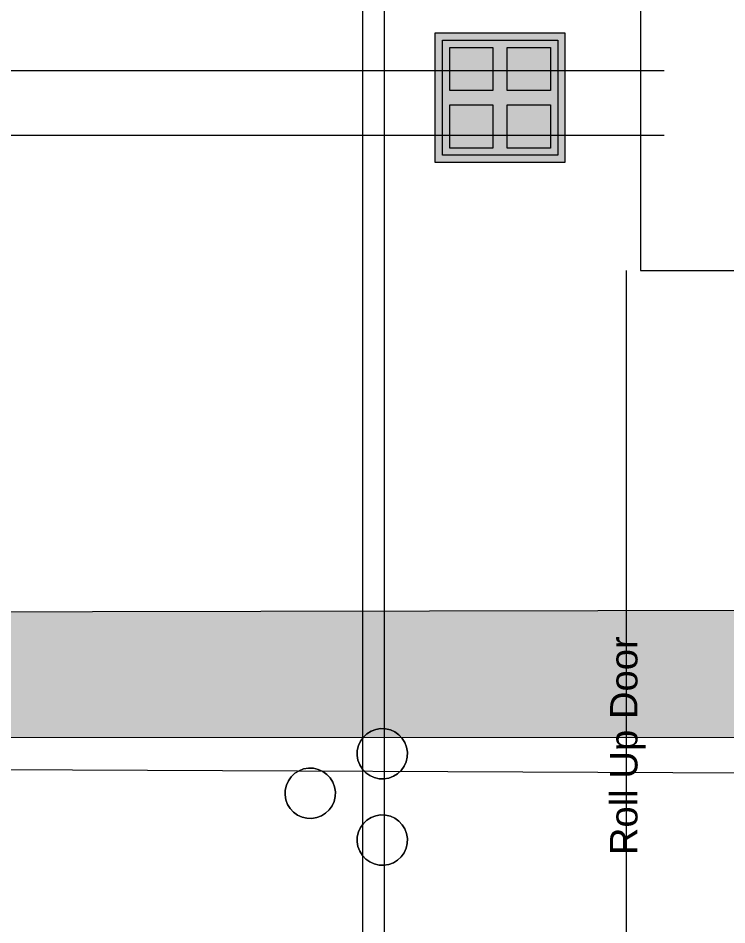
# Model space of a CAD drawing. Header units: inches. Extents: x -10671 to 1761, y -674 to 7170.
# Drawn here: x -7767.2 to -7570.3, y 6268.4 to 6520.4 of the extents above; entities that cross this region are included whole.
import ezdxf

# ---------------------------------------------------------------- set-up
doc = ezdxf.new("R2010")
doc.units = ezdxf.units.IN
doc.header["$LTSCALE"] = 19.2
doc.header["$MEASUREMENT"] = 0
for name, color, linetype, lineweight, true_color in [('DWG-bldg-utility box', 3, 'Continuous', 18, 0x00ff00), ('Venue-Ceiling-HVAC', 7, 'Continuous', 5, 0xbbbbbb), ('Venue-Rigging Steel-High', 7, 'Continuous', 5, 0x800000), ('Venue-Rigging Steel-Low', 7, 'Continuous', 5, 0x0000dd)]:
    doc.layers.add(name, color=color, linetype=linetype, lineweight=lineweight, true_color=true_color)
for name, color, linetype, lineweight in [('Venue-Ceiling-Lights', 7, 'Continuous', 5), ('Venue-Ceiling-Lights Circuits', 7, 'Continuous', 5), ('Venue-Floor Pockets', 7, 'Continuous', 5), ('Venue-Walls and Doors', 7, 'Continuous', 5)]:
    doc.layers.add(name, color=color, linetype=linetype, lineweight=lineweight)
doc.styles.add('Arial', font='Arial')

# ---------------------------------------------------------------- blocks, each defined once
blk = doc.blocks.new('FLOORBOX')
at = {"layer": 'Venue-Floor Pockets', "linetype": 'Continuous', "lineweight": 0, "true_color": 0xaaaaaa}
blk.add_hatch(color=253, dxfattribs=at).paths.add_polyline_path([(-18, 18), (18, 18), (18, -18), (-18, -18)])
at = {"layer": 'Venue-Floor Pockets', "linetype": 'Continuous', "lineweight": 0, "true_color": 0xbbbbbb}
blk.add_hatch(color=9, dxfattribs=at).paths.add_polyline_path([(-16, 16), (16, 16), (16, -16), (-16, -16)])
at = {"layer": 'Venue-Floor Pockets', "linetype": 'Continuous', "lineweight": 0, "true_color": 0xdddddd}
for points in [[(-14, 14), (-2, 14), (-2, 2), (-14, 2)], [(2, 14), (14, 14), (14, 2), (2, 2)], [(-14, -2), (-2, -2), (-2, -14), (-14, -14)], [(2, -2), (14, -2), (14, -14), (2, -14)]]:
    blk.add_hatch(color=254, dxfattribs=at).paths.add_polyline_path(points)
at = {"layer": 'Venue-Floor Pockets', "color": 7, "linetype": 'Continuous', "lineweight": 5, "flags": 128}
for points in [[(-18, 18), (18, 18), (18, -18), (-18, -18)], [(-16, 16), (16, 16), (16, -16), (-16, -16)], [(-14, 14), (-2, 14), (-2, 2), (-14, 2)], [(2, 14), (14, 14), (14, 2), (2, 2)], [(-14, -2), (-2, -2), (-2, -14), (-14, -14)], [(2, -2), (14, -2), (14, -14), (2, -14)]]:
    blk.add_lwpolyline(points, close=True, dxfattribs=at)
blk = doc.blocks.new('Group-1311-1')
at = {"layer": 'Venue-Ceiling-Lights', "color": 12, "linetype": 'Continuous', "lineweight": 5, "true_color": 0xdd0000}
for points, invisible_edges in [([(-7672.96, 6315.51, 372.05), (-7670.24, 6321.52, 372.05), (-7666.44, 6322.95, 372.05), (-7672.96, 6315.51, 372.05)], 15), ([(-7665.52, 6308.98, 372.05), (-7672.96, 6315.51, 372.05), (-7666.44, 6322.95, 372.05), (-7665.52, 6308.98, 372.05)], 15), ([(-7666.44, 6322.95, 360.05), (-7670.24, 6321.52, 360.05), (-7672.96, 6315.51, 360.05), (-7666.44, 6322.95, 360.05)], 15), ([(-7658.99, 6316.42, 360.05), (-7666.44, 6322.95, 360.05), (-7672.96, 6315.51, 360.05), (-7658.99, 6316.42, 360.05)], 15), ([(-7670.24, 6321.52, 372.05), (-7669.08, 6322.24, 372.05), (-7666.44, 6322.95, 372.05), (-7670.24, 6321.52, 372.05)], 14), ([(-7666.44, 6322.95, 360.05), (-7669.08, 6322.24, 360.05), (-7670.24, 6321.52, 360.05), (-7666.44, 6322.95, 360.05)], 13), ([(-7669.08, 6322.24, 372.05), (-7667.79, 6322.73, 372.05), (-7666.44, 6322.95, 372.05), (-7669.08, 6322.24, 372.05)], 12), ([(-7666.44, 6322.95, 360.05), (-7667.79, 6322.73, 360.05), (-7669.08, 6322.24, 360.05), (-7666.44, 6322.95, 360.05)], 12), ([(-7666.44, 6322.95, 372.05), (-7665.07, 6322.91, 372.05), (-7662.48, 6322.03, 372.05), (-7666.44, 6322.95, 372.05)], 14), ([(-7666.44, 6322.95, 372.05), (-7662.48, 6322.03, 372.05), (-7660.43, 6320.23, 372.05), (-7666.44, 6322.95, 372.05)], 15), ([(-7666.44, 6322.95, 372.05), (-7660.43, 6320.23, 372.05), (-7658.99, 6316.42, 372.05), (-7666.44, 6322.95, 372.05)], 15), ([(-7666.44, 6322.95, 372.05), (-7658.99, 6316.42, 372.05), (-7665.52, 6308.98, 372.05), (-7666.44, 6322.95, 372.05)], 15), ([(-7662.48, 6322.03, 360.05), (-7665.07, 6322.91, 360.05), (-7666.44, 6322.95, 360.05), (-7662.48, 6322.03, 360.05)], 13), ([(-7660.43, 6320.23, 360.05), (-7662.48, 6322.03, 360.05), (-7666.44, 6322.95, 360.05), (-7660.43, 6320.23, 360.05)], 15), ([(-7658.99, 6316.42, 360.05), (-7660.43, 6320.23, 360.05), (-7666.44, 6322.95, 360.05), (-7658.99, 6316.42, 360.05)], 15), ([(-7665.07, 6322.91, 372.05), (-7663.73, 6322.6, 372.05), (-7662.48, 6322.03, 372.05), (-7665.07, 6322.91, 372.05)], 12), ([(-7662.48, 6322.03, 360.05), (-7663.73, 6322.6, 360.05), (-7665.07, 6322.91, 360.05), (-7662.48, 6322.03, 360.05)], 12), ([(-7672.96, 6315.51, 372.05), (-7672.04, 6319.47, 372.05), (-7670.24, 6321.52, 372.05), (-7672.96, 6315.51, 372.05)], 15), ([(-7670.24, 6321.52, 360.05), (-7672.04, 6319.47, 360.05), (-7672.96, 6315.51, 360.05), (-7670.24, 6321.52, 360.05)], 15), ([(-7672.04, 6319.47, 372.05), (-7671.24, 6320.58, 372.05), (-7670.24, 6321.52, 372.05), (-7672.04, 6319.47, 372.05)], 12), ([(-7670.24, 6321.52, 360.05), (-7671.24, 6320.58, 360.05), (-7672.04, 6319.47, 360.05), (-7670.24, 6321.52, 360.05)], 12), ([(-7662.48, 6322.03, 372.05), (-7661.36, 6321.23, 372.05), (-7660.43, 6320.23, 372.05), (-7662.48, 6322.03, 372.05)], 12), ([(-7660.43, 6320.23, 360.05), (-7661.36, 6321.23, 360.05), (-7662.48, 6322.03, 360.05), (-7660.43, 6320.23, 360.05)], 12), ([(-7672.96, 6315.51, 372.05), (-7672.92, 6316.88, 372.05), (-7672.04, 6319.47, 372.05), (-7672.96, 6315.51, 372.05)], 14), ([(-7672.04, 6319.47, 360.05), (-7672.92, 6316.88, 360.05), (-7672.96, 6315.51, 360.05), (-7672.04, 6319.47, 360.05)], 13), ([(-7672.92, 6316.88, 372.05), (-7672.61, 6318.22, 372.05), (-7672.04, 6319.47, 372.05), (-7672.92, 6316.88, 372.05)], 12), ([(-7672.04, 6319.47, 360.05), (-7672.61, 6318.22, 360.05), (-7672.92, 6316.88, 360.05), (-7672.04, 6319.47, 360.05)], 12), ([(-7660.43, 6320.23, 372.05), (-7659.7, 6319.06, 372.05), (-7658.99, 6316.42, 372.05), (-7660.43, 6320.23, 372.05)], 14), ([(-7658.99, 6316.42, 360.05), (-7659.7, 6319.06, 360.05), (-7660.43, 6320.23, 360.05), (-7658.99, 6316.42, 360.05)], 13), ([(-7659.7, 6319.06, 372.05), (-7659.22, 6317.78, 372.05), (-7658.99, 6316.42, 372.05), (-7659.7, 6319.06, 372.05)], 12), ([(-7658.99, 6316.42, 360.05), (-7659.22, 6317.78, 360.05), (-7659.7, 6319.06, 360.05), (-7658.99, 6316.42, 360.05)], 12), ([(-7672.96, 6315.51, 360.05), (-7665.52, 6308.98, 360.05), (-7658.99, 6316.42, 360.05), (-7672.96, 6315.51, 360.05)], 15), ([(-7672.26, 6312.87, 372.05), (-7672.74, 6314.15, 372.05), (-7672.96, 6315.51, 372.05), (-7672.26, 6312.87, 372.05)], 12), ([(-7671.53, 6311.71, 372.05), (-7672.26, 6312.87, 372.05), (-7672.96, 6315.51, 372.05), (-7671.53, 6311.71, 372.05)], 14), ([(-7665.52, 6308.98, 372.05), (-7671.53, 6311.71, 372.05), (-7672.96, 6315.51, 372.05), (-7665.52, 6308.98, 372.05)], 15), ([(-7672.96, 6315.51, 360.05), (-7672.74, 6314.15, 360.05), (-7672.26, 6312.87, 360.05), (-7672.96, 6315.51, 360.05)], 12), ([(-7672.96, 6315.51, 360.05), (-7672.26, 6312.87, 360.05), (-7671.53, 6311.71, 360.05), (-7672.96, 6315.51, 360.05)], 13), ([(-7672.96, 6315.51, 360.05), (-7671.53, 6311.71, 360.05), (-7665.52, 6308.98, 360.05), (-7672.96, 6315.51, 360.05)], 15), ([(-7658.99, 6316.42, 372.05), (-7661.72, 6310.41, 372.05), (-7665.52, 6308.98, 372.05), (-7658.99, 6316.42, 372.05)], 15), ([(-7665.52, 6308.98, 360.05), (-7661.72, 6310.41, 360.05), (-7658.99, 6316.42, 360.05), (-7665.52, 6308.98, 360.05)], 15), ([(-7658.99, 6316.42, 372.05), (-7659.92, 6312.47, 372.05), (-7661.72, 6310.41, 372.05), (-7658.99, 6316.42, 372.05)], 15), ([(-7661.72, 6310.41, 360.05), (-7659.92, 6312.47, 360.05), (-7658.99, 6316.42, 360.05), (-7661.72, 6310.41, 360.05)], 15), ([(-7658.99, 6316.42, 372.05), (-7659.04, 6315.05, 372.05), (-7659.92, 6312.47, 372.05), (-7658.99, 6316.42, 372.05)], 14), ([(-7659.92, 6312.47, 360.05), (-7659.04, 6315.05, 360.05), (-7658.99, 6316.42, 360.05), (-7659.92, 6312.47, 360.05)], 13), ([(-7659.04, 6315.05, 372.05), (-7659.35, 6313.72, 372.05), (-7659.92, 6312.47, 372.05), (-7659.04, 6315.05, 372.05)], 12), ([(-7659.92, 6312.47, 360.05), (-7659.35, 6313.72, 360.05), (-7659.04, 6315.05, 360.05), (-7659.92, 6312.47, 360.05)], 12), ([(-7693, 6304.51, 372.05), (-7690.28, 6310.52, 372.05), (-7686.47, 6311.95, 372.05), (-7693, 6304.51, 372.05)], 15), ([(-7685.56, 6297.98, 372.05), (-7693, 6304.51, 372.05), (-7686.47, 6311.95, 372.05), (-7685.56, 6297.98, 372.05)], 15), ([(-7686.47, 6311.95, 360.05), (-7690.28, 6310.52, 360.05), (-7693, 6304.51, 360.05), (-7686.47, 6311.95, 360.05)], 15), ([(-7679.03, 6305.42, 360.05), (-7686.47, 6311.95, 360.05), (-7693, 6304.51, 360.05), (-7679.03, 6305.42, 360.05)], 15), ([(-7693, 6304.51, 372.05), (-7692.08, 6308.47, 372.05), (-7690.28, 6310.52, 372.05), (-7693, 6304.51, 372.05)], 15), ([(-7690.28, 6310.52, 360.05), (-7692.08, 6308.47, 360.05), (-7693, 6304.51, 360.05), (-7690.28, 6310.52, 360.05)], 15), ([(-7692.08, 6308.47, 372.05), (-7691.28, 6309.58, 372.05), (-7690.28, 6310.52, 372.05), (-7692.08, 6308.47, 372.05)], 12), ([(-7690.28, 6310.52, 360.05), (-7691.28, 6309.58, 360.05), (-7692.08, 6308.47, 360.05), (-7690.28, 6310.52, 360.05)], 12), ([(-7690.28, 6310.52, 372.05), (-7689.11, 6311.24, 372.05), (-7686.47, 6311.95, 372.05), (-7690.28, 6310.52, 372.05)], 14), ([(-7686.47, 6311.95, 360.05), (-7689.11, 6311.24, 360.05), (-7690.28, 6310.52, 360.05), (-7686.47, 6311.95, 360.05)], 13), ([(-7689.11, 6311.24, 372.05), (-7687.83, 6311.73, 372.05), (-7686.47, 6311.95, 372.05), (-7689.11, 6311.24, 372.05)], 12), ([(-7686.47, 6311.95, 360.05), (-7687.83, 6311.73, 360.05), (-7689.11, 6311.24, 360.05), (-7686.47, 6311.95, 360.05)], 12), ([(-7686.47, 6311.95, 372.05), (-7685.1, 6311.91, 372.05), (-7682.51, 6311.03, 372.05), (-7686.47, 6311.95, 372.05)], 14), ([(-7686.47, 6311.95, 372.05), (-7682.51, 6311.03, 372.05), (-7680.46, 6309.23, 372.05), (-7686.47, 6311.95, 372.05)], 15), ([(-7686.47, 6311.95, 372.05), (-7680.46, 6309.23, 372.05), (-7679.03, 6305.42, 372.05), (-7686.47, 6311.95, 372.05)], 15), ([(-7686.47, 6311.95, 372.05), (-7679.03, 6305.42, 372.05), (-7685.56, 6297.98, 372.05), (-7686.47, 6311.95, 372.05)], 15), ([(-7682.51, 6311.03, 360.05), (-7685.1, 6311.91, 360.05), (-7686.47, 6311.95, 360.05), (-7682.51, 6311.03, 360.05)], 13), ([(-7680.46, 6309.23, 360.05), (-7682.51, 6311.03, 360.05), (-7686.47, 6311.95, 360.05), (-7680.46, 6309.23, 360.05)], 15), ([(-7679.03, 6305.42, 360.05), (-7680.46, 6309.23, 360.05), (-7686.47, 6311.95, 360.05), (-7679.03, 6305.42, 360.05)], 15), ([(-7685.1, 6311.91, 372.05), (-7683.76, 6311.6, 372.05), (-7682.51, 6311.03, 372.05), (-7685.1, 6311.91, 372.05)], 12), ([(-7682.51, 6311.03, 360.05), (-7683.76, 6311.6, 360.05), (-7685.1, 6311.91, 360.05), (-7682.51, 6311.03, 360.05)], 12), ([(-7682.51, 6311.03, 372.05), (-7681.4, 6310.23, 372.05), (-7680.46, 6309.23, 372.05), (-7682.51, 6311.03, 372.05)], 12), ([(-7680.46, 6309.23, 360.05), (-7681.4, 6310.23, 360.05), (-7682.51, 6311.03, 360.05), (-7680.46, 6309.23, 360.05)], 12), ([(-7669.48, 6309.9, 372.05), (-7670.59, 6310.7, 372.05), (-7671.53, 6311.71, 372.05), (-7669.48, 6309.9, 372.05)], 12), ([(-7665.52, 6308.98, 372.05), (-7669.48, 6309.9, 372.05), (-7671.53, 6311.71, 372.05), (-7665.52, 6308.98, 372.05)], 15), ([(-7671.53, 6311.71, 360.05), (-7670.59, 6310.7, 360.05), (-7669.48, 6309.9, 360.05), (-7671.53, 6311.71, 360.05)], 12), ([(-7671.53, 6311.71, 360.05), (-7669.48, 6309.9, 360.05), (-7665.52, 6308.98, 360.05), (-7671.53, 6311.71, 360.05)], 15), ([(-7661.72, 6310.41, 372.05), (-7662.88, 6309.69, 372.05), (-7665.52, 6308.98, 372.05), (-7661.72, 6310.41, 372.05)], 14), ([(-7665.52, 6308.98, 360.05), (-7662.88, 6309.69, 360.05), (-7661.72, 6310.41, 360.05), (-7665.52, 6308.98, 360.05)], 13), ([(-7659.92, 6312.47, 372.05), (-7660.72, 6311.35, 372.05), (-7661.72, 6310.41, 372.05), (-7659.92, 6312.47, 372.05)], 12), ([(-7661.72, 6310.41, 360.05), (-7660.72, 6311.35, 360.05), (-7659.92, 6312.47, 360.05), (-7661.72, 6310.41, 360.05)], 12), ([(-7693, 6304.51, 372.05), (-7692.95, 6305.88, 372.05), (-7692.08, 6308.47, 372.05), (-7693, 6304.51, 372.05)], 14), ([(-7692.08, 6308.47, 360.05), (-7692.95, 6305.88, 360.05), (-7693, 6304.51, 360.05), (-7692.08, 6308.47, 360.05)], 13), ([(-7692.95, 6305.88, 372.05), (-7692.64, 6307.22, 372.05), (-7692.08, 6308.47, 372.05), (-7692.95, 6305.88, 372.05)], 12), ([(-7692.08, 6308.47, 360.05), (-7692.64, 6307.22, 360.05), (-7692.95, 6305.88, 360.05), (-7692.08, 6308.47, 360.05)], 12), ([(-7680.46, 6309.23, 372.05), (-7679.74, 6308.06, 372.05), (-7679.03, 6305.42, 372.05), (-7680.46, 6309.23, 372.05)], 14), ([(-7679.03, 6305.42, 360.05), (-7679.74, 6308.06, 360.05), (-7680.46, 6309.23, 360.05), (-7679.03, 6305.42, 360.05)], 13), ([(-7679.74, 6308.06, 372.05), (-7679.25, 6306.78, 372.05), (-7679.03, 6305.42, 372.05), (-7679.74, 6308.06, 372.05)], 12), ([(-7679.03, 6305.42, 360.05), (-7679.25, 6306.78, 360.05), (-7679.74, 6308.06, 360.05), (-7679.03, 6305.42, 360.05)], 12), ([(-7666.89, 6309.03, 372.05), (-7668.23, 6309.34, 372.05), (-7669.48, 6309.9, 372.05), (-7666.89, 6309.03, 372.05)], 12), ([(-7665.52, 6308.98, 372.05), (-7666.89, 6309.03, 372.05), (-7669.48, 6309.9, 372.05), (-7665.52, 6308.98, 372.05)], 14), ([(-7669.48, 6309.9, 360.05), (-7668.23, 6309.34, 360.05), (-7666.89, 6309.03, 360.05), (-7669.48, 6309.9, 360.05)], 12), ([(-7669.48, 6309.9, 360.05), (-7666.89, 6309.03, 360.05), (-7665.52, 6308.98, 360.05), (-7669.48, 6309.9, 360.05)], 13), ([(-7662.88, 6309.69, 372.05), (-7664.17, 6309.21, 372.05), (-7665.52, 6308.98, 372.05), (-7662.88, 6309.69, 372.05)], 12), ([(-7665.52, 6308.98, 360.05), (-7664.17, 6309.21, 360.05), (-7662.88, 6309.69, 360.05), (-7665.52, 6308.98, 360.05)], 12), ([(-7693, 6304.51, 360.05), (-7685.56, 6297.98, 360.05), (-7679.03, 6305.42, 360.05), (-7693, 6304.51, 360.05)], 15), ([(-7679.03, 6305.42, 372.05), (-7681.75, 6299.41, 372.05), (-7685.56, 6297.98, 372.05), (-7679.03, 6305.42, 372.05)], 15), ([(-7685.56, 6297.98, 360.05), (-7681.75, 6299.41, 360.05), (-7679.03, 6305.42, 360.05), (-7685.56, 6297.98, 360.05)], 15), ([(-7679.03, 6305.42, 372.05), (-7679.95, 6301.47, 372.05), (-7681.75, 6299.41, 372.05), (-7679.03, 6305.42, 372.05)], 15), ([(-7681.75, 6299.41, 360.05), (-7679.95, 6301.47, 360.05), (-7679.03, 6305.42, 360.05), (-7681.75, 6299.41, 360.05)], 15), ([(-7679.03, 6305.42, 372.05), (-7679.07, 6304.05, 372.05), (-7679.95, 6301.47, 372.05), (-7679.03, 6305.42, 372.05)], 14), ([(-7679.95, 6301.47, 360.05), (-7679.07, 6304.05, 360.05), (-7679.03, 6305.42, 360.05), (-7679.95, 6301.47, 360.05)], 13), ([(-7692.29, 6301.87, 372.05), (-7692.78, 6303.15, 372.05), (-7693, 6304.51, 372.05), (-7692.29, 6301.87, 372.05)], 12), ([(-7691.57, 6300.71, 372.05), (-7692.29, 6301.87, 372.05), (-7693, 6304.51, 372.05), (-7691.57, 6300.71, 372.05)], 14), ([(-7685.56, 6297.98, 372.05), (-7691.57, 6300.71, 372.05), (-7693, 6304.51, 372.05), (-7685.56, 6297.98, 372.05)], 15), ([(-7693, 6304.51, 360.05), (-7692.78, 6303.15, 360.05), (-7692.29, 6301.87, 360.05), (-7693, 6304.51, 360.05)], 12), ([(-7693, 6304.51, 360.05), (-7692.29, 6301.87, 360.05), (-7691.57, 6300.71, 360.05), (-7693, 6304.51, 360.05)], 13), ([(-7693, 6304.51, 360.05), (-7691.57, 6300.71, 360.05), (-7685.56, 6297.98, 360.05), (-7693, 6304.51, 360.05)], 15), ([(-7679.07, 6304.05, 372.05), (-7679.39, 6302.72, 372.05), (-7679.95, 6301.47, 372.05), (-7679.07, 6304.05, 372.05)], 12), ([(-7679.95, 6301.47, 360.05), (-7679.39, 6302.72, 360.05), (-7679.07, 6304.05, 360.05), (-7679.95, 6301.47, 360.05)], 12), ([(-7689.51, 6298.9, 372.05), (-7690.63, 6299.7, 372.05), (-7691.57, 6300.71, 372.05), (-7689.51, 6298.9, 372.05)], 12), ([(-7685.56, 6297.98, 372.05), (-7689.51, 6298.9, 372.05), (-7691.57, 6300.71, 372.05), (-7685.56, 6297.98, 372.05)], 15), ([(-7691.57, 6300.71, 360.05), (-7690.63, 6299.7, 360.05), (-7689.51, 6298.9, 360.05), (-7691.57, 6300.71, 360.05)], 12), ([(-7691.57, 6300.71, 360.05), (-7689.51, 6298.9, 360.05), (-7685.56, 6297.98, 360.05), (-7691.57, 6300.71, 360.05)], 15), ([(-7679.95, 6301.47, 372.05), (-7680.75, 6300.35, 372.05), (-7681.75, 6299.41, 372.05), (-7679.95, 6301.47, 372.05)], 12), ([(-7681.75, 6299.41, 360.05), (-7680.75, 6300.35, 360.05), (-7679.95, 6301.47, 360.05), (-7681.75, 6299.41, 360.05)], 12), ([(-7686.93, 6298.03, 372.05), (-7688.26, 6298.34, 372.05), (-7689.51, 6298.9, 372.05), (-7686.93, 6298.03, 372.05)], 12), ([(-7685.56, 6297.98, 372.05), (-7686.93, 6298.03, 372.05), (-7689.51, 6298.9, 372.05), (-7685.56, 6297.98, 372.05)], 14), ([(-7689.51, 6298.9, 360.05), (-7688.26, 6298.34, 360.05), (-7686.93, 6298.03, 360.05), (-7689.51, 6298.9, 360.05)], 12), ([(-7689.51, 6298.9, 360.05), (-7686.93, 6298.03, 360.05), (-7685.56, 6297.98, 360.05), (-7689.51, 6298.9, 360.05)], 13), ([(-7681.75, 6299.41, 372.05), (-7682.92, 6298.69, 372.05), (-7685.56, 6297.98, 372.05), (-7681.75, 6299.41, 372.05)], 14), ([(-7685.56, 6297.98, 360.05), (-7682.92, 6298.69, 360.05), (-7681.75, 6299.41, 360.05), (-7685.56, 6297.98, 360.05)], 13), ([(-7682.92, 6298.69, 372.05), (-7684.2, 6298.21, 372.05), (-7685.56, 6297.98, 372.05), (-7682.92, 6298.69, 372.05)], 12), ([(-7685.56, 6297.98, 360.05), (-7684.2, 6298.21, 360.05), (-7682.92, 6298.69, 360.05), (-7685.56, 6297.98, 360.05)], 12), ([(-7672.96, 6291.51, 372.05), (-7670.24, 6297.52, 372.05), (-7666.44, 6298.95, 372.05), (-7672.96, 6291.51, 372.05)], 15), ([(-7665.52, 6284.98, 372.05), (-7672.96, 6291.51, 372.05), (-7666.44, 6298.95, 372.05), (-7665.52, 6284.98, 372.05)], 15), ([(-7666.44, 6298.95, 360.05), (-7670.24, 6297.52, 360.05), (-7672.96, 6291.51, 360.05), (-7666.44, 6298.95, 360.05)], 15), ([(-7658.99, 6292.42, 360.05), (-7666.44, 6298.95, 360.05), (-7672.96, 6291.51, 360.05), (-7658.99, 6292.42, 360.05)], 15), ([(-7670.24, 6297.52, 372.05), (-7669.08, 6298.24, 372.05), (-7666.44, 6298.95, 372.05), (-7670.24, 6297.52, 372.05)], 14), ([(-7666.44, 6298.95, 360.05), (-7669.08, 6298.24, 360.05), (-7670.24, 6297.52, 360.05), (-7666.44, 6298.95, 360.05)], 13), ([(-7669.08, 6298.24, 372.05), (-7667.79, 6298.73, 372.05), (-7666.44, 6298.95, 372.05), (-7669.08, 6298.24, 372.05)], 12), ([(-7666.44, 6298.95, 360.05), (-7667.79, 6298.73, 360.05), (-7669.08, 6298.24, 360.05), (-7666.44, 6298.95, 360.05)], 12), ([(-7666.44, 6298.95, 372.05), (-7665.07, 6298.91, 372.05), (-7662.48, 6298.03, 372.05), (-7666.44, 6298.95, 372.05)], 14), ([(-7666.44, 6298.95, 372.05), (-7662.48, 6298.03, 372.05), (-7660.43, 6296.23, 372.05), (-7666.44, 6298.95, 372.05)], 15), ([(-7666.44, 6298.95, 372.05), (-7660.43, 6296.23, 372.05), (-7658.99, 6292.42, 372.05), (-7666.44, 6298.95, 372.05)], 15), ([(-7666.44, 6298.95, 372.05), (-7658.99, 6292.42, 372.05), (-7665.52, 6284.98, 372.05), (-7666.44, 6298.95, 372.05)], 15), ([(-7662.48, 6298.03, 360.05), (-7665.07, 6298.91, 360.05), (-7666.44, 6298.95, 360.05), (-7662.48, 6298.03, 360.05)], 13), ([(-7660.43, 6296.23, 360.05), (-7662.48, 6298.03, 360.05), (-7666.44, 6298.95, 360.05), (-7660.43, 6296.23, 360.05)], 15), ([(-7658.99, 6292.42, 360.05), (-7660.43, 6296.23, 360.05), (-7666.44, 6298.95, 360.05), (-7658.99, 6292.42, 360.05)], 15), ([(-7665.07, 6298.91, 372.05), (-7663.73, 6298.6, 372.05), (-7662.48, 6298.03, 372.05), (-7665.07, 6298.91, 372.05)], 12), ([(-7662.48, 6298.03, 360.05), (-7663.73, 6298.6, 360.05), (-7665.07, 6298.91, 360.05), (-7662.48, 6298.03, 360.05)], 12), ([(-7662.48, 6298.03, 372.05), (-7661.36, 6297.23, 372.05), (-7660.43, 6296.23, 372.05), (-7662.48, 6298.03, 372.05)], 12), ([(-7660.43, 6296.23, 360.05), (-7661.36, 6297.23, 360.05), (-7662.48, 6298.03, 360.05), (-7660.43, 6296.23, 360.05)], 12), ([(-7672.96, 6291.51, 372.05), (-7672.04, 6295.47, 372.05), (-7670.24, 6297.52, 372.05), (-7672.96, 6291.51, 372.05)], 15), ([(-7670.24, 6297.52, 360.05), (-7672.04, 6295.47, 360.05), (-7672.96, 6291.51, 360.05), (-7670.24, 6297.52, 360.05)], 15), ([(-7672.96, 6291.51, 372.05), (-7672.92, 6292.88, 372.05), (-7672.04, 6295.47, 372.05), (-7672.96, 6291.51, 372.05)], 14), ([(-7672.04, 6295.47, 360.05), (-7672.92, 6292.88, 360.05), (-7672.96, 6291.51, 360.05), (-7672.04, 6295.47, 360.05)], 13), ([(-7672.92, 6292.88, 372.05), (-7672.61, 6294.22, 372.05), (-7672.04, 6295.47, 372.05), (-7672.92, 6292.88, 372.05)], 12), ([(-7672.04, 6295.47, 360.05), (-7672.61, 6294.22, 360.05), (-7672.92, 6292.88, 360.05), (-7672.04, 6295.47, 360.05)], 12), ([(-7672.04, 6295.47, 372.05), (-7671.24, 6296.58, 372.05), (-7670.24, 6297.52, 372.05), (-7672.04, 6295.47, 372.05)], 12), ([(-7670.24, 6297.52, 360.05), (-7671.24, 6296.58, 360.05), (-7672.04, 6295.47, 360.05), (-7670.24, 6297.52, 360.05)], 12), ([(-7660.43, 6296.23, 372.05), (-7659.7, 6295.06, 372.05), (-7658.99, 6292.42, 372.05), (-7660.43, 6296.23, 372.05)], 14), ([(-7658.99, 6292.42, 360.05), (-7659.7, 6295.06, 360.05), (-7660.43, 6296.23, 360.05), (-7658.99, 6292.42, 360.05)], 13), ([(-7659.7, 6295.06, 372.05), (-7659.22, 6293.78, 372.05), (-7658.99, 6292.42, 372.05), (-7659.7, 6295.06, 372.05)], 12), ([(-7658.99, 6292.42, 360.05), (-7659.22, 6293.78, 360.05), (-7659.7, 6295.06, 360.05), (-7658.99, 6292.42, 360.05)], 12), ([(-7672.96, 6291.51, 360.05), (-7665.52, 6284.98, 360.05), (-7658.99, 6292.42, 360.05), (-7672.96, 6291.51, 360.05)], 15), ([(-7672.26, 6288.87, 372.05), (-7672.74, 6290.15, 372.05), (-7672.96, 6291.51, 372.05), (-7672.26, 6288.87, 372.05)], 12), ([(-7671.53, 6287.71, 372.05), (-7672.26, 6288.87, 372.05), (-7672.96, 6291.51, 372.05), (-7671.53, 6287.71, 372.05)], 14), ([(-7665.52, 6284.98, 372.05), (-7671.53, 6287.71, 372.05), (-7672.96, 6291.51, 372.05), (-7665.52, 6284.98, 372.05)], 15), ([(-7672.96, 6291.51, 360.05), (-7672.74, 6290.15, 360.05), (-7672.26, 6288.87, 360.05), (-7672.96, 6291.51, 360.05)], 12), ([(-7672.96, 6291.51, 360.05), (-7672.26, 6288.87, 360.05), (-7671.53, 6287.71, 360.05), (-7672.96, 6291.51, 360.05)], 13), ([(-7672.96, 6291.51, 360.05), (-7671.53, 6287.71, 360.05), (-7665.52, 6284.98, 360.05), (-7672.96, 6291.51, 360.05)], 15), ([(-7658.99, 6292.42, 372.05), (-7661.72, 6286.41, 372.05), (-7665.52, 6284.98, 372.05), (-7658.99, 6292.42, 372.05)], 15), ([(-7665.52, 6284.98, 360.05), (-7661.72, 6286.41, 360.05), (-7658.99, 6292.42, 360.05), (-7665.52, 6284.98, 360.05)], 15), ([(-7658.99, 6292.42, 372.05), (-7659.92, 6288.47, 372.05), (-7661.72, 6286.41, 372.05), (-7658.99, 6292.42, 372.05)], 15), ([(-7661.72, 6286.41, 360.05), (-7659.92, 6288.47, 360.05), (-7658.99, 6292.42, 360.05), (-7661.72, 6286.41, 360.05)], 15), ([(-7658.99, 6292.42, 372.05), (-7659.04, 6291.05, 372.05), (-7659.92, 6288.47, 372.05), (-7658.99, 6292.42, 372.05)], 14), ([(-7659.92, 6288.47, 360.05), (-7659.04, 6291.05, 360.05), (-7658.99, 6292.42, 360.05), (-7659.92, 6288.47, 360.05)], 13), ([(-7659.04, 6291.05, 372.05), (-7659.35, 6289.72, 372.05), (-7659.92, 6288.47, 372.05), (-7659.04, 6291.05, 372.05)], 12), ([(-7659.92, 6288.47, 360.05), (-7659.35, 6289.72, 360.05), (-7659.04, 6291.05, 360.05), (-7659.92, 6288.47, 360.05)], 12), ([(-7669.48, 6285.9, 372.05), (-7670.59, 6286.7, 372.05), (-7671.53, 6287.71, 372.05), (-7669.48, 6285.9, 372.05)], 12), ([(-7665.52, 6284.98, 372.05), (-7669.48, 6285.9, 372.05), (-7671.53, 6287.71, 372.05), (-7665.52, 6284.98, 372.05)], 15), ([(-7671.53, 6287.71, 360.05), (-7670.59, 6286.7, 360.05), (-7669.48, 6285.9, 360.05), (-7671.53, 6287.71, 360.05)], 12), ([(-7671.53, 6287.71, 360.05), (-7669.48, 6285.9, 360.05), (-7665.52, 6284.98, 360.05), (-7671.53, 6287.71, 360.05)], 15), ([(-7659.92, 6288.47, 372.05), (-7660.72, 6287.35, 372.05), (-7661.72, 6286.41, 372.05), (-7659.92, 6288.47, 372.05)], 12), ([(-7661.72, 6286.41, 360.05), (-7660.72, 6287.35, 360.05), (-7659.92, 6288.47, 360.05), (-7661.72, 6286.41, 360.05)], 12), ([(-7666.89, 6285.03, 372.05), (-7668.23, 6285.34, 372.05), (-7669.48, 6285.9, 372.05), (-7666.89, 6285.03, 372.05)], 12), ([(-7665.52, 6284.98, 372.05), (-7666.89, 6285.03, 372.05), (-7669.48, 6285.9, 372.05), (-7665.52, 6284.98, 372.05)], 14), ([(-7669.48, 6285.9, 360.05), (-7668.23, 6285.34, 360.05), (-7666.89, 6285.03, 360.05), (-7669.48, 6285.9, 360.05)], 12), ([(-7669.48, 6285.9, 360.05), (-7666.89, 6285.03, 360.05), (-7665.52, 6284.98, 360.05), (-7669.48, 6285.9, 360.05)], 13), ([(-7661.72, 6286.41, 372.05), (-7662.88, 6285.69, 372.05), (-7665.52, 6284.98, 372.05), (-7661.72, 6286.41, 372.05)], 14), ([(-7665.52, 6284.98, 360.05), (-7662.88, 6285.69, 360.05), (-7661.72, 6286.41, 360.05), (-7665.52, 6284.98, 360.05)], 13), ([(-7662.88, 6285.69, 372.05), (-7664.17, 6285.21, 372.05), (-7665.52, 6284.98, 372.05), (-7662.88, 6285.69, 372.05)], 12), ([(-7665.52, 6284.98, 360.05), (-7664.17, 6285.21, 360.05), (-7662.88, 6285.69, 360.05), (-7665.52, 6284.98, 360.05)], 12)]:
    blk.add_3dface(points, dxfattribs=dict(at, invisible_edges=invisible_edges))
for points in [[(-7666.44, 6322.95, 372.05), (-7666.44, 6322.95, 360.05), (-7667.79, 6322.73, 360.05), (-7667.79, 6322.73, 372.05)], [(-7665.07, 6322.91, 372.05), (-7665.07, 6322.91, 360.05), (-7666.44, 6322.95, 360.05), (-7666.44, 6322.95, 372.05)], [(-7663.73, 6322.6, 372.05), (-7663.73, 6322.6, 360.05), (-7665.07, 6322.91, 360.05), (-7665.07, 6322.91, 372.05)], [(-7671.24, 6320.58, 372.05), (-7671.24, 6320.58, 360.05), (-7672.04, 6319.47, 360.05), (-7672.04, 6319.47, 372.05)], [(-7670.24, 6321.52, 372.05), (-7670.24, 6321.52, 360.05), (-7671.24, 6320.58, 360.05), (-7671.24, 6320.58, 372.05)], [(-7669.08, 6322.24, 372.05), (-7669.08, 6322.24, 360.05), (-7670.24, 6321.52, 360.05), (-7670.24, 6321.52, 372.05)], [(-7667.79, 6322.73, 372.05), (-7667.79, 6322.73, 360.05), (-7669.08, 6322.24, 360.05), (-7669.08, 6322.24, 372.05)], [(-7662.48, 6322.03, 372.05), (-7662.48, 6322.03, 360.05), (-7663.73, 6322.6, 360.05), (-7663.73, 6322.6, 372.05)], [(-7661.36, 6321.23, 372.05), (-7661.36, 6321.23, 360.05), (-7662.48, 6322.03, 360.05), (-7662.48, 6322.03, 372.05)], [(-7660.43, 6320.23, 372.05), (-7660.43, 6320.23, 360.05), (-7661.36, 6321.23, 360.05), (-7661.36, 6321.23, 372.05)], [(-7672.61, 6318.22, 372.05), (-7672.61, 6318.22, 360.05), (-7672.92, 6316.88, 360.05), (-7672.92, 6316.88, 372.05)], [(-7672.04, 6319.47, 372.05), (-7672.04, 6319.47, 360.05), (-7672.61, 6318.22, 360.05), (-7672.61, 6318.22, 372.05)], [(-7659.7, 6319.06, 372.05), (-7659.7, 6319.06, 360.05), (-7660.43, 6320.23, 360.05), (-7660.43, 6320.23, 372.05)], [(-7659.22, 6317.78, 372.05), (-7659.22, 6317.78, 360.05), (-7659.7, 6319.06, 360.05), (-7659.7, 6319.06, 372.05)], [(-7658.99, 6316.42, 372.05), (-7658.99, 6316.42, 360.05), (-7659.22, 6317.78, 360.05), (-7659.22, 6317.78, 372.05)], [(-7672.92, 6316.88, 372.05), (-7672.92, 6316.88, 360.05), (-7672.96, 6315.51, 360.05), (-7672.96, 6315.51, 372.05)], [(-7672.96, 6315.51, 372.05), (-7672.96, 6315.51, 360.05), (-7672.74, 6314.15, 360.05), (-7672.74, 6314.15, 372.05)], [(-7659.04, 6315.05, 372.05), (-7659.04, 6315.05, 360.05), (-7658.99, 6316.42, 360.05), (-7658.99, 6316.42, 372.05)], [(-7672.74, 6314.15, 372.05), (-7672.74, 6314.15, 360.05), (-7672.26, 6312.87, 360.05), (-7672.26, 6312.87, 372.05)], [(-7672.26, 6312.87, 372.05), (-7672.26, 6312.87, 360.05), (-7671.53, 6311.71, 360.05), (-7671.53, 6311.71, 372.05)], [(-7659.92, 6312.47, 372.05), (-7659.92, 6312.47, 360.05), (-7659.35, 6313.72, 360.05), (-7659.35, 6313.72, 372.05)], [(-7659.35, 6313.72, 372.05), (-7659.35, 6313.72, 360.05), (-7659.04, 6315.05, 360.05), (-7659.04, 6315.05, 372.05)], [(-7690.28, 6310.52, 372.05), (-7690.28, 6310.52, 360.05), (-7691.28, 6309.58, 360.05), (-7691.28, 6309.58, 372.05)], [(-7689.11, 6311.24, 372.05), (-7689.11, 6311.24, 360.05), (-7690.28, 6310.52, 360.05), (-7690.28, 6310.52, 372.05)], [(-7687.83, 6311.73, 372.05), (-7687.83, 6311.73, 360.05), (-7689.11, 6311.24, 360.05), (-7689.11, 6311.24, 372.05)], [(-7686.47, 6311.95, 372.05), (-7686.47, 6311.95, 360.05), (-7687.83, 6311.73, 360.05), (-7687.83, 6311.73, 372.05)], [(-7685.1, 6311.91, 372.05), (-7685.1, 6311.91, 360.05), (-7686.47, 6311.95, 360.05), (-7686.47, 6311.95, 372.05)], [(-7683.76, 6311.6, 372.05), (-7683.76, 6311.6, 360.05), (-7685.1, 6311.91, 360.05), (-7685.1, 6311.91, 372.05)], [(-7682.51, 6311.03, 372.05), (-7682.51, 6311.03, 360.05), (-7683.76, 6311.6, 360.05), (-7683.76, 6311.6, 372.05)], [(-7681.4, 6310.23, 372.05), (-7681.4, 6310.23, 360.05), (-7682.51, 6311.03, 360.05), (-7682.51, 6311.03, 372.05)], [(-7680.46, 6309.23, 372.05), (-7680.46, 6309.23, 360.05), (-7681.4, 6310.23, 360.05), (-7681.4, 6310.23, 372.05)], [(-7671.53, 6311.71, 372.05), (-7671.53, 6311.71, 360.05), (-7670.59, 6310.7, 360.05), (-7670.59, 6310.7, 372.05)], [(-7670.59, 6310.7, 372.05), (-7670.59, 6310.7, 360.05), (-7669.48, 6309.9, 360.05), (-7669.48, 6309.9, 372.05)], [(-7662.88, 6309.69, 372.05), (-7662.88, 6309.69, 360.05), (-7661.72, 6310.41, 360.05), (-7661.72, 6310.41, 372.05)], [(-7661.72, 6310.41, 372.05), (-7661.72, 6310.41, 360.05), (-7660.72, 6311.35, 360.05), (-7660.72, 6311.35, 372.05)], [(-7660.72, 6311.35, 372.05), (-7660.72, 6311.35, 360.05), (-7659.92, 6312.47, 360.05), (-7659.92, 6312.47, 372.05)], [(-7692.08, 6308.47, 372.05), (-7692.08, 6308.47, 360.05), (-7692.64, 6307.22, 360.05), (-7692.64, 6307.22, 372.05)], [(-7691.28, 6309.58, 372.05), (-7691.28, 6309.58, 360.05), (-7692.08, 6308.47, 360.05), (-7692.08, 6308.47, 372.05)], [(-7679.74, 6308.06, 372.05), (-7679.74, 6308.06, 360.05), (-7680.46, 6309.23, 360.05), (-7680.46, 6309.23, 372.05)], [(-7679.25, 6306.78, 372.05), (-7679.25, 6306.78, 360.05), (-7679.74, 6308.06, 360.05), (-7679.74, 6308.06, 372.05)], [(-7669.48, 6309.9, 372.05), (-7669.48, 6309.9, 360.05), (-7668.23, 6309.34, 360.05), (-7668.23, 6309.34, 372.05)], [(-7668.23, 6309.34, 372.05), (-7668.23, 6309.34, 360.05), (-7666.89, 6309.03, 360.05), (-7666.89, 6309.03, 372.05)], [(-7666.89, 6309.03, 372.05), (-7666.89, 6309.03, 360.05), (-7665.52, 6308.98, 360.05), (-7665.52, 6308.98, 372.05)], [(-7665.52, 6308.98, 372.05), (-7665.52, 6308.98, 360.05), (-7664.17, 6309.21, 360.05), (-7664.17, 6309.21, 372.05)], [(-7664.17, 6309.21, 372.05), (-7664.17, 6309.21, 360.05), (-7662.88, 6309.69, 360.05), (-7662.88, 6309.69, 372.05)], [(-7692.95, 6305.88, 372.05), (-7692.95, 6305.88, 360.05), (-7693, 6304.51, 360.05), (-7693, 6304.51, 372.05)], [(-7692.64, 6307.22, 372.05), (-7692.64, 6307.22, 360.05), (-7692.95, 6305.88, 360.05), (-7692.95, 6305.88, 372.05)], [(-7679.03, 6305.42, 372.05), (-7679.03, 6305.42, 360.05), (-7679.25, 6306.78, 360.05), (-7679.25, 6306.78, 372.05)], [(-7679.07, 6304.05, 372.05), (-7679.07, 6304.05, 360.05), (-7679.03, 6305.42, 360.05), (-7679.03, 6305.42, 372.05)], [(-7693, 6304.51, 372.05), (-7693, 6304.51, 360.05), (-7692.78, 6303.15, 360.05), (-7692.78, 6303.15, 372.05)], [(-7692.78, 6303.15, 372.05), (-7692.78, 6303.15, 360.05), (-7692.29, 6301.87, 360.05), (-7692.29, 6301.87, 372.05)], [(-7679.95, 6301.47, 372.05), (-7679.95, 6301.47, 360.05), (-7679.39, 6302.72, 360.05), (-7679.39, 6302.72, 372.05)], [(-7679.39, 6302.72, 372.05), (-7679.39, 6302.72, 360.05), (-7679.07, 6304.05, 360.05), (-7679.07, 6304.05, 372.05)], [(-7692.29, 6301.87, 372.05), (-7692.29, 6301.87, 360.05), (-7691.57, 6300.71, 360.05), (-7691.57, 6300.71, 372.05)], [(-7691.57, 6300.71, 372.05), (-7691.57, 6300.71, 360.05), (-7690.63, 6299.7, 360.05), (-7690.63, 6299.7, 372.05)], [(-7681.75, 6299.41, 372.05), (-7681.75, 6299.41, 360.05), (-7680.75, 6300.35, 360.05), (-7680.75, 6300.35, 372.05)], [(-7680.75, 6300.35, 372.05), (-7680.75, 6300.35, 360.05), (-7679.95, 6301.47, 360.05), (-7679.95, 6301.47, 372.05)], [(-7690.63, 6299.7, 372.05), (-7690.63, 6299.7, 360.05), (-7689.51, 6298.9, 360.05), (-7689.51, 6298.9, 372.05)], [(-7689.51, 6298.9, 372.05), (-7689.51, 6298.9, 360.05), (-7688.26, 6298.34, 360.05), (-7688.26, 6298.34, 372.05)], [(-7688.26, 6298.34, 372.05), (-7688.26, 6298.34, 360.05), (-7686.93, 6298.03, 360.05), (-7686.93, 6298.03, 372.05)], [(-7686.93, 6298.03, 372.05), (-7686.93, 6298.03, 360.05), (-7685.56, 6297.98, 360.05), (-7685.56, 6297.98, 372.05)], [(-7685.56, 6297.98, 372.05), (-7685.56, 6297.98, 360.05), (-7684.2, 6298.21, 360.05), (-7684.2, 6298.21, 372.05)], [(-7684.2, 6298.21, 372.05), (-7684.2, 6298.21, 360.05), (-7682.92, 6298.69, 360.05), (-7682.92, 6298.69, 372.05)], [(-7682.92, 6298.69, 372.05), (-7682.92, 6298.69, 360.05), (-7681.75, 6299.41, 360.05), (-7681.75, 6299.41, 372.05)], [(-7669.08, 6298.24, 372.05), (-7669.08, 6298.24, 360.05), (-7670.24, 6297.52, 360.05), (-7670.24, 6297.52, 372.05)], [(-7667.79, 6298.73, 372.05), (-7667.79, 6298.73, 360.05), (-7669.08, 6298.24, 360.05), (-7669.08, 6298.24, 372.05)], [(-7666.44, 6298.95, 372.05), (-7666.44, 6298.95, 360.05), (-7667.79, 6298.73, 360.05), (-7667.79, 6298.73, 372.05)], [(-7665.07, 6298.91, 372.05), (-7665.07, 6298.91, 360.05), (-7666.44, 6298.95, 360.05), (-7666.44, 6298.95, 372.05)], [(-7663.73, 6298.6, 372.05), (-7663.73, 6298.6, 360.05), (-7665.07, 6298.91, 360.05), (-7665.07, 6298.91, 372.05)], [(-7662.48, 6298.03, 372.05), (-7662.48, 6298.03, 360.05), (-7663.73, 6298.6, 360.05), (-7663.73, 6298.6, 372.05)], [(-7661.36, 6297.23, 372.05), (-7661.36, 6297.23, 360.05), (-7662.48, 6298.03, 360.05), (-7662.48, 6298.03, 372.05)], [(-7672.04, 6295.47, 372.05), (-7672.04, 6295.47, 360.05), (-7672.61, 6294.22, 360.05), (-7672.61, 6294.22, 372.05)], [(-7671.24, 6296.58, 372.05), (-7671.24, 6296.58, 360.05), (-7672.04, 6295.47, 360.05), (-7672.04, 6295.47, 372.05)], [(-7670.24, 6297.52, 372.05), (-7670.24, 6297.52, 360.05), (-7671.24, 6296.58, 360.05), (-7671.24, 6296.58, 372.05)], [(-7660.43, 6296.23, 372.05), (-7660.43, 6296.23, 360.05), (-7661.36, 6297.23, 360.05), (-7661.36, 6297.23, 372.05)], [(-7659.7, 6295.06, 372.05), (-7659.7, 6295.06, 360.05), (-7660.43, 6296.23, 360.05), (-7660.43, 6296.23, 372.05)], [(-7659.22, 6293.78, 372.05), (-7659.22, 6293.78, 360.05), (-7659.7, 6295.06, 360.05), (-7659.7, 6295.06, 372.05)], [(-7672.92, 6292.88, 372.05), (-7672.92, 6292.88, 360.05), (-7672.96, 6291.51, 360.05), (-7672.96, 6291.51, 372.05)], [(-7672.61, 6294.22, 372.05), (-7672.61, 6294.22, 360.05), (-7672.92, 6292.88, 360.05), (-7672.92, 6292.88, 372.05)], [(-7658.99, 6292.42, 372.05), (-7658.99, 6292.42, 360.05), (-7659.22, 6293.78, 360.05), (-7659.22, 6293.78, 372.05)], [(-7672.96, 6291.51, 372.05), (-7672.96, 6291.51, 360.05), (-7672.74, 6290.15, 360.05), (-7672.74, 6290.15, 372.05)], [(-7672.74, 6290.15, 372.05), (-7672.74, 6290.15, 360.05), (-7672.26, 6288.87, 360.05), (-7672.26, 6288.87, 372.05)], [(-7659.35, 6289.72, 372.05), (-7659.35, 6289.72, 360.05), (-7659.04, 6291.05, 360.05), (-7659.04, 6291.05, 372.05)], [(-7659.04, 6291.05, 372.05), (-7659.04, 6291.05, 360.05), (-7658.99, 6292.42, 360.05), (-7658.99, 6292.42, 372.05)], [(-7672.26, 6288.87, 372.05), (-7672.26, 6288.87, 360.05), (-7671.53, 6287.71, 360.05), (-7671.53, 6287.71, 372.05)], [(-7671.53, 6287.71, 372.05), (-7671.53, 6287.71, 360.05), (-7670.59, 6286.7, 360.05), (-7670.59, 6286.7, 372.05)], [(-7660.72, 6287.35, 372.05), (-7660.72, 6287.35, 360.05), (-7659.92, 6288.47, 360.05), (-7659.92, 6288.47, 372.05)], [(-7659.92, 6288.47, 372.05), (-7659.92, 6288.47, 360.05), (-7659.35, 6289.72, 360.05), (-7659.35, 6289.72, 372.05)], [(-7670.59, 6286.7, 372.05), (-7670.59, 6286.7, 360.05), (-7669.48, 6285.9, 360.05), (-7669.48, 6285.9, 372.05)], [(-7669.48, 6285.9, 372.05), (-7669.48, 6285.9, 360.05), (-7668.23, 6285.34, 360.05), (-7668.23, 6285.34, 372.05)], [(-7668.23, 6285.34, 372.05), (-7668.23, 6285.34, 360.05), (-7666.89, 6285.03, 360.05), (-7666.89, 6285.03, 372.05)], [(-7666.89, 6285.03, 372.05), (-7666.89, 6285.03, 360.05), (-7665.52, 6284.98, 360.05), (-7665.52, 6284.98, 372.05)], [(-7665.52, 6284.98, 372.05), (-7665.52, 6284.98, 360.05), (-7664.17, 6285.21, 360.05), (-7664.17, 6285.21, 372.05)], [(-7664.17, 6285.21, 372.05), (-7664.17, 6285.21, 360.05), (-7662.88, 6285.69, 360.05), (-7662.88, 6285.69, 372.05)], [(-7662.88, 6285.69, 372.05), (-7662.88, 6285.69, 360.05), (-7661.72, 6286.41, 360.05), (-7661.72, 6286.41, 372.05)], [(-7661.72, 6286.41, 372.05), (-7661.72, 6286.41, 360.05), (-7660.72, 6287.35, 360.05), (-7660.72, 6287.35, 372.05)]]:
    blk.add_3dface(points, dxfattribs=at)

msp = doc.modelspace()

# ---------------------------------------------------------------- hatches: boundary and pattern name
at = {"layer": 'Venue-Ceiling-HVAC', "linetype": 'Continuous', "lineweight": 0, "true_color": 0xbbbbbb}
msp.add_hatch(color=9, dxfattribs=at).paths.add_polyline_path([(-9581.34, 6319.91), (-9581.74, 6426.19), (-9599.48, 6426.19), (-9599.48, 6486.19), (-9539.48, 6486.19), (-9539.48, 6426.19), (-9557.33, 6426.19), (-9557.33, 6355.28), (-9145.78, 6355.28), (-9145.78, 6426.25), (-9164.97, 6426.25), (-9164.97, 6486.22), (-9104.92, 6486.22), (-9104.92, 6426.25), (-9122.64, 6426.25), (-9122.64, 6355.29), (-8699.14, 6355.29), (-8699.14, 6426.12), (-8718.34, 6426.12), (-8718.34, 6486.22), (-8658.36, 6486.19), (-8658.36, 6426.19), (-8676.11, 6426.19), (-8676.11, 6355.29), (-8250.36, 6355.29), (-8250.36, 6426.19), (-8269.57, 6426.19), (-8269.57, 6486.19), (-8209.57, 6486.19), (-8209.57, 6426.19), (-8227.35, 6426.19), (-8227.35, 6355.38), (-7816.69, 6355.38), (-7816.69, 6426.19), (-7835.88, 6426.19), (-7835.88, 6486.19), (-7775.88, 6486.19), (-7775.88, 6426.19), (-7793.31, 6426.19), (-7793.31, 6355.37), (-7559.34, 6355.86), (-7559.34, 6320.5)])

# ---------------------------------------------------------------- linework, layer by layer
at = {"layer": 'Venue-Ceiling-HVAC', "flags": 128}
for points in [[(-8676.11, 6355.29), (-8250.36, 6355.29), (-8250.36, 6426.19), (-8269.57, 6426.19), (-8269.57, 6486.19), (-8209.57, 6486.19), (-8209.57, 6426.19), (-8227.35, 6426.19), (-8227.35, 6355.38), (-7816.69, 6355.38), (-7816.69, 6426.19), (-7835.88, 6426.19), (-7835.88, 6486.19), (-7775.88, 6486.19), (-7775.88, 6426.19), (-7793.31, 6426.19), (-7793.31, 6355.37), (-7559.34, 6355.86)], [(-7559.34, 6320.5), (-9581.34, 6319.91)]]:
    msp.add_lwpolyline(points, dxfattribs=at)
at = {"layer": 'Venue-Ceiling-Lights Circuits', "color": 7, "linetype": 'Continuous', "lineweight": 5}
msp.add_line((-7466.2, 6310.17), (-10211.82, 6321.67), dxfattribs=at)
at = {"layer": 'Venue-Rigging Steel-High'}
for p, q in [((-7671.49, 6841.36), (-7671.49, 3989.62)), ((-7665.49, 6841.36), (-7665.49, 3989.62))]:
    msp.add_line(p, q, dxfattribs=at)
at = {"layer": 'Venue-Rigging Steel-Low'}
for p, q in [((-7587.71, 6505.75), (-9700.72, 6505.75)), ((-7587.71, 6487.75), (-9700.72, 6487.75))]:
    msp.add_line(p, q, dxfattribs=at)
at = {"layer": 'Venue-Walls and Doors'}
msp.add_line((-7598.26, 6450.29), (-7598.26, 6162.29), dxfattribs=at)
at = {"layer": 'Venue-Walls and Doors', "flags": 128}
msp.add_lwpolyline([(-7233.26, 6874.29), (-7659.29, 6874.29), (-7659.29, 6877.29), (-7663.26, 6877.29), (-7663.26, 6874.29), (-7665.76, 6874.29), (-7665.76, 6866.29), (-7663.26, 6866.29), (-7663.26, 6862.29), (-7594.26, 6862.29), (-7594.26, 6772.29), (-7663.26, 6772.29), (-7663.26, 6768.29), (-7665.76, 6768.29), (-7665.76, 6760.29), (-7594.26, 6760.29), (-7594.26, 6450.29), (-7562.63, 6450.29)], dxfattribs=at)

# ---------------------------------------------------------------- block references
at = {"layer": 'DWG-bldg-utility box', "rotation": 90}
msp.add_blockref('FLOORBOX', (-7633.26, 6498.29), dxfattribs=at)
at = {"layer": 'Venue-Ceiling-Lights', "color": 12, "true_color": 0xdd0000}
msp.add_blockref('Group-1311-1', (0, 0), dxfattribs=at)

# ---------------------------------------------------------------- texts
at = {"layer": 'Venue-Walls and Doors', "color": 7, "insert": (-7597.75, 6318.2), "char_height": 7.6111, "attachment_point": 5, "rotation": 90, "line_spacing_factor": 0.970891, "style": 'Arial'}
msp.add_mtext('Roll Up Door', dxfattribs=at)

doc.saveas('drawing.dxf')
